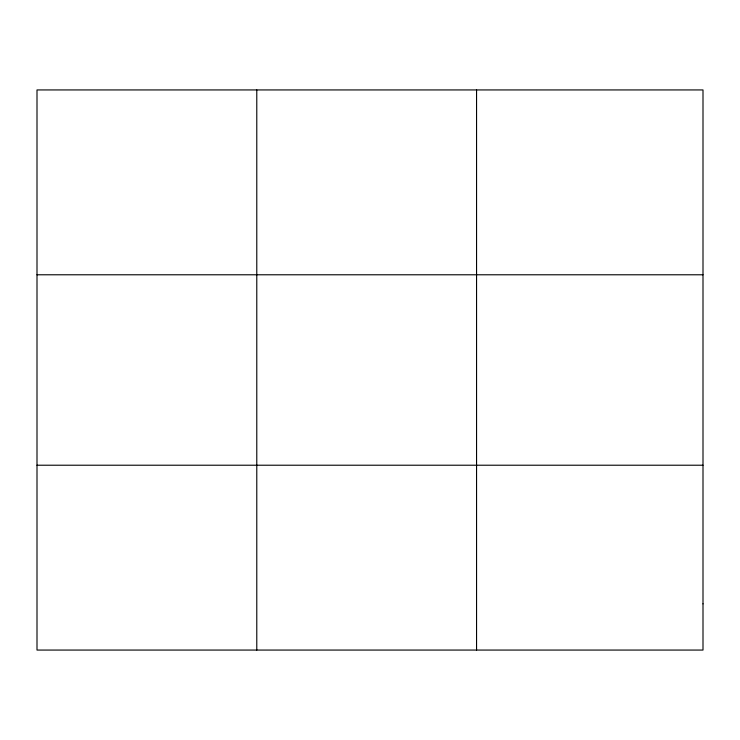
<?xml version="1.0" encoding="UTF-8"?>
<svg xmlns="http://www.w3.org/2000/svg" width="740" height="740" viewBox="0 0 740 740"><rect width="100%" height="100%" fill="white"/><g stroke="black" fill="none" stroke-linecap="round" stroke-linejoin="round"><path stroke-width="1.11" d="M256.78 89.938L256.78 650.062M476.56 89.938L476.56 650.062M37 274.781L703 274.781M37 465.22L703 465.22M703 603.849L703 650.062L37 650.062L37 89.938L703 89.938L703 603.849"/></g></svg>
